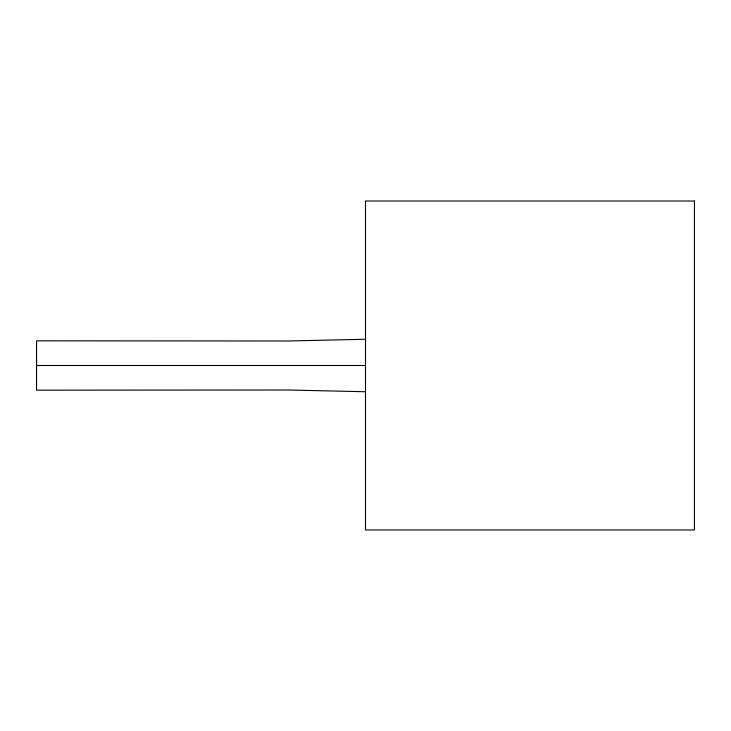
<?xml version="1.0" encoding="UTF-8"?>
<svg xmlns="http://www.w3.org/2000/svg" width="731" height="731" viewBox="0 0 731 731"><rect width="100%" height="100%" fill="white"/><g stroke="black" fill="none" stroke-linecap="round" stroke-linejoin="round"><path stroke-width="1.1" d="M365.5 339.248L288.818 340.993L36.55 340.829L36.55 390.171L288.818 390.007L365.5 391.752M36.55 365.5L365.5 365.5M694.45 201.025L365.5 201.025L365.5 529.975L694.45 529.975L694.45 201.025"/></g></svg>
